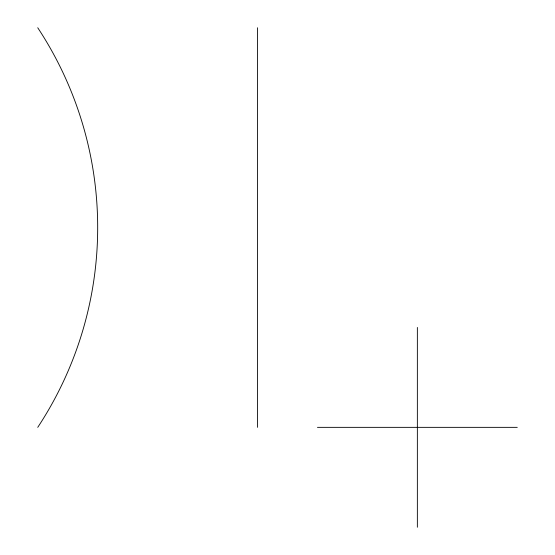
<?xml version="1.0" encoding="UTF-8"?>
<svg xmlns="http://www.w3.org/2000/svg" width="555" height="555" viewBox="0 0 555 555"><rect width="100%" height="100%" fill="white"/><g stroke="black" fill="none" stroke-linecap="round" stroke-linejoin="round"><path stroke-width="0.83" d="M317.46 427.35L517.26 427.35M417.36 327.45L417.36 527.25M257.52 27.75L257.52 427.35M37.74 27.75A362.97 362.97 0 0 1 37.74 427.35"/></g></svg>
